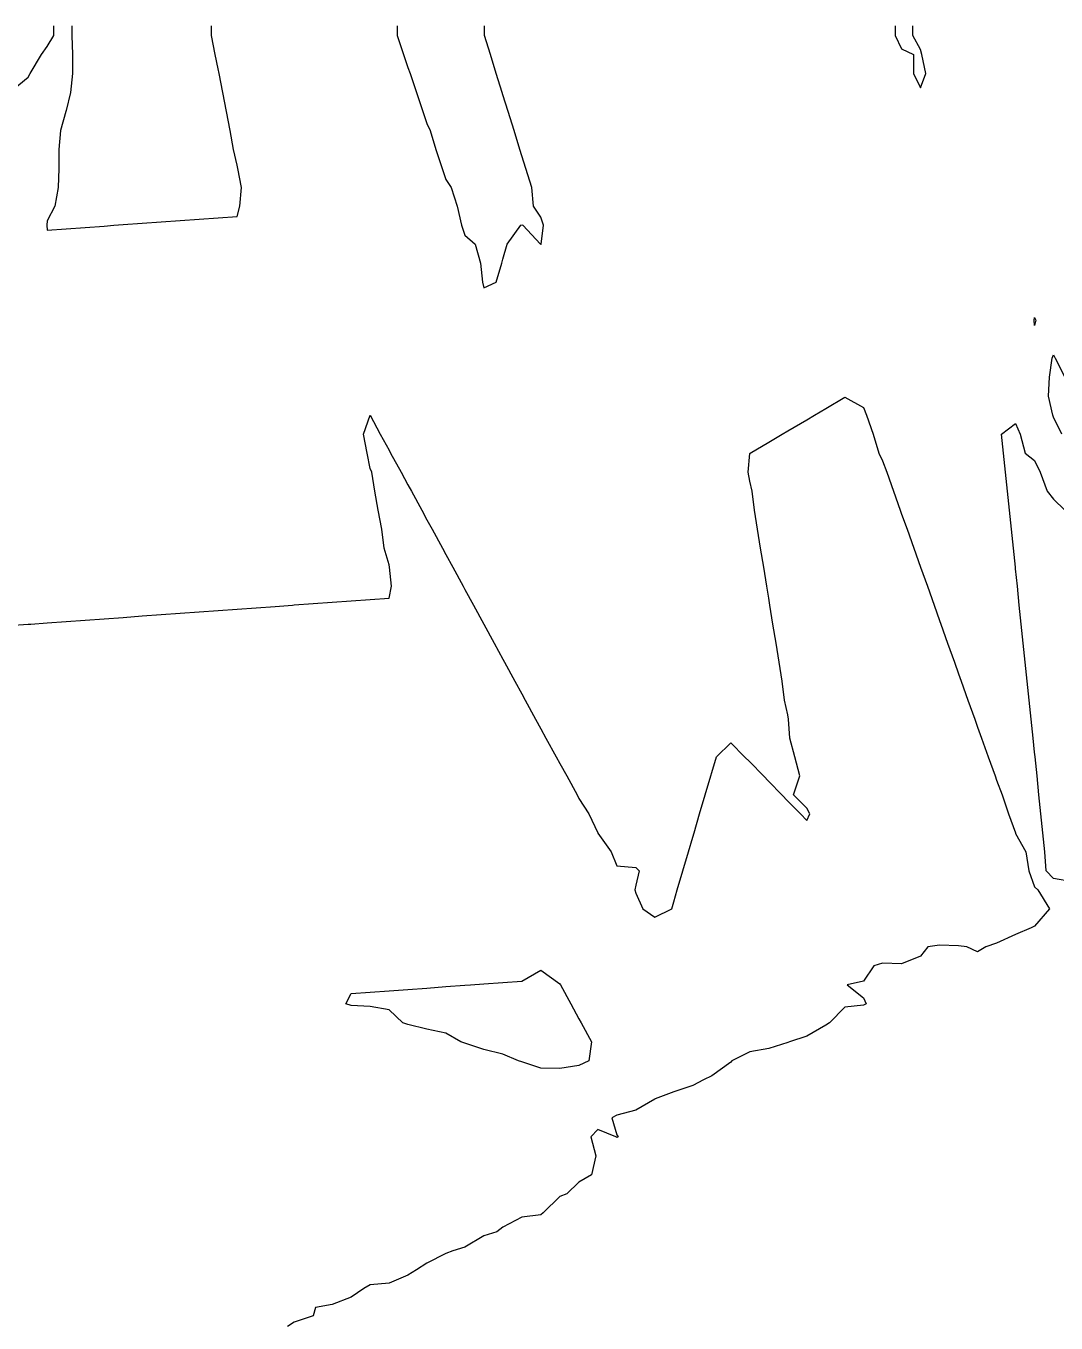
# Model space of a CAD drawing. Header units: metres. Extents: x 2681030 to 2681330, y 1246000 to 1246290.
# Drawn here: x 2681153.69 to 2681180.82, y 1246255.84 to 1246290 of the extents above; entities that cross this region are included whole.
import ezdxf

# ---------------------------------------------------------------- set-up
doc = ezdxf.new("R2010")
doc.units = ezdxf.units.M
doc.layers.add('BASIS_HOEHENLINIEN', color=8, linetype='Continuous')

msp = doc.modelspace()

# ---------------------------------------------------------------- linework, layer by layer
at = {"layer": 'BASIS_HOEHENLINIEN'}
for points in [[(2681153.253, 1246288.25, 428.5), (2681153.75, 1246288.655, 428.5), (2681153.804, 1246288.75, 428.5), (2681154.095, 1246289.25, 428.5), (2681154.25, 1246289.457, 428.5), (2681154.425, 1246289.75, 428.5), (2681154.425, 1246290, 428.5)], [(2681154.899, 1246290, 428.5), (2681154.899, 1246289.75, 428.5), (2681154.913, 1246289.25, 428.5), (2681154.912, 1246288.75, 428.5), (2681154.862, 1246288.25, 428.5), (2681154.75, 1246287.777, 428.5), (2681154.736, 1246287.75, 428.5), (2681154.603, 1246287.25, 428.5), (2681154.553, 1246286.75, 428.5), (2681154.559, 1246286.25, 428.5), (2681154.538, 1246285.75, 428.5), (2681154.451, 1246285.25, 428.5), (2681154.25, 1246284.872, 428.5), (2681154.237, 1246284.75, 428.5), (2681154.25, 1246284.622, 428.5), (2681154.75, 1246284.659, 428.5), (2681155.25, 1246284.695, 428.5), (2681155.75, 1246284.732, 428.5), (2681156.004, 1246284.75, 428.5), (2681156.25, 1246284.768, 428.5), (2681156.75, 1246284.804, 428.5), (2681157.25, 1246284.84, 428.5), (2681157.75, 1246284.877, 428.5), (2681158.25, 1246284.913, 428.5), (2681158.75, 1246284.949, 428.5), (2681159.25, 1246284.986, 428.5), (2681159.323, 1246285.25, 428.5), (2681159.366, 1246285.75, 428.5), (2681159.267, 1246286.25, 428.5), (2681159.25, 1246286.336, 428.5), (2681159.152, 1246286.75, 428.5), (2681159.07, 1246287.25, 428.5), (2681158.971, 1246287.75, 428.5), (2681158.873, 1246288.25, 428.5), (2681158.774, 1246288.75, 428.5), (2681158.75, 1246288.873, 428.5), (2681158.676, 1246289.25, 428.5), (2681158.577, 1246289.75, 428.5), (2681158.577, 1246290, 428.5)], [(2681163.462, 1246290, 428.5), (2681163.462, 1246289.75, 428.5), (2681163.632, 1246289.25, 428.5), (2681163.75, 1246288.903, 428.5), (2681163.808, 1246288.75, 428.5), (2681163.972, 1246288.25, 428.5), (2681164.142, 1246287.75, 428.5), (2681164.25, 1246287.431, 428.5), (2681164.338, 1246287.25, 428.5), (2681164.482, 1246286.75, 428.5), (2681164.651, 1246286.25, 428.5), (2681164.75, 1246285.96, 428.5), (2681164.891, 1246285.75, 428.5), (2681165.048, 1246285.25, 428.5), (2681165.161, 1246284.75, 428.5), (2681165.25, 1246284.488, 428.5), (2681165.516, 1246284.25, 428.5), (2681165.661, 1246283.75, 428.5), (2681165.709, 1246283.25, 428.5), (2681165.75, 1246283.104, 428.5), (2681166.071, 1246283.25, 428.5), (2681166.218, 1246283.75, 428.5), (2681166.25, 1246283.86, 428.5), (2681166.364, 1246284.25, 428.5), (2681166.722, 1246284.75, 428.5), (2681166.75, 1246284.763, 428.5), (2681166.775, 1246284.75, 428.5), (2681167.242, 1246284.25, 428.5), (2681167.25, 1246284.245, 428.5), (2681167.253, 1246284.25, 428.5), (2681167.318, 1246284.75, 428.5), (2681167.25, 1246284.968, 428.5), (2681167.052, 1246285.25, 428.5), (2681167.007, 1246285.75, 428.5), (2681166.852, 1246286.25, 428.5), (2681166.75, 1246286.579, 428.5), (2681166.692, 1246286.75, 428.5), (2681166.542, 1246287.25, 428.5), (2681166.387, 1246287.75, 428.5), (2681166.25, 1246288.19, 428.5), (2681166.231, 1246288.25, 428.5), (2681166.076, 1246288.75, 428.5), (2681165.921, 1246289.25, 428.5), (2681165.767, 1246289.75, 428.5), (2681165.767, 1246290, 428.5)], [(2681176.577, 1246290, 428.5), (2681176.577, 1246289.75, 428.5), (2681176.75, 1246289.396, 428.5), (2681177.06, 1246289.25, 428.5), (2681177.066, 1246288.75, 428.5), (2681177.25, 1246288.374, 428.5), (2681177.383, 1246288.75, 428.5), (2681177.28, 1246289.25, 428.5), (2681177.25, 1246289.381, 428.5), (2681177.042, 1246289.75, 428.5), (2681177.042, 1246290, 428.5)], [(2681180.288, 1246282.25, 429), (2681180.25, 1246282.113, 429), (2681180.239, 1246282.25, 429), (2681180.25, 1246282.325, 429), (2681180.288, 1246282.25, 429)], [(2681180.97, 1246279.25, 429), (2681180.75, 1246279.695, 429), (2681180.735, 1246279.75, 429), (2681180.621, 1246280.25, 429), (2681180.643, 1246280.75, 429), (2681180.714, 1246281.25, 429), (2681180.75, 1246281.342, 429), (2681180.797, 1246281.25, 429), (2681181.051, 1246280.75, 429)], [(2681153.25, 1246274.208, 429), (2681153.75, 1246274.245, 429), (2681153.82, 1246274.25, 429), (2681154.25, 1246274.281, 429), (2681154.75, 1246274.318, 429), (2681155.25, 1246274.354, 429), (2681155.75, 1246274.39, 429), (2681156.25, 1246274.426, 429), (2681156.75, 1246274.463, 429), (2681157.25, 1246274.499, 429), (2681157.75, 1246274.535, 429), (2681158.25, 1246274.572, 429), (2681158.75, 1246274.608, 429), (2681159.25, 1246274.645, 429), (2681159.75, 1246274.681, 429), (2681160.25, 1246274.717, 429), (2681160.706, 1246274.75, 429), (2681160.75, 1246274.753, 429), (2681161.25, 1246274.79, 429), (2681161.75, 1246274.826, 429), (2681162.25, 1246274.862, 429), (2681162.75, 1246274.899, 429), (2681163.25, 1246274.935, 429), (2681163.315, 1246275.25, 429), (2681163.262, 1246275.75, 429), (2681163.25, 1246275.811, 429), (2681163.122, 1246276.25, 429), (2681163.065, 1246276.75, 429), (2681162.966, 1246277.25, 429), (2681162.874, 1246277.75, 429), (2681162.795, 1246278.25, 429), (2681162.75, 1246278.347, 429), (2681162.671, 1246278.75, 429), (2681162.581, 1246279.25, 429), (2681162.75, 1246279.747, 429), (2681163.021, 1246279.25, 429), (2681163.25, 1246278.83, 429), (2681163.293, 1246278.75, 429), (2681163.566, 1246278.25, 429), (2681163.75, 1246277.913, 429), (2681163.839, 1246277.75, 429), (2681164.111, 1246277.25, 429), (2681164.25, 1246276.996, 429), (2681164.384, 1246276.75, 429), (2681164.657, 1246276.25, 429), (2681164.75, 1246276.079, 429), (2681164.929, 1246275.75, 429), (2681165.202, 1246275.25, 429), (2681165.25, 1246275.161, 429), (2681165.474, 1246274.75, 429), (2681165.747, 1246274.25, 429), (2681165.75, 1246274.245, 429), (2681166.02, 1246273.75, 429), (2681166.25, 1246273.328, 429), (2681166.292, 1246273.25, 429), (2681166.565, 1246272.75, 429), (2681166.75, 1246272.41, 429), (2681166.837, 1246272.25, 429), (2681167.11, 1246271.75, 429), (2681167.25, 1246271.493, 429), (2681167.383, 1246271.25, 429), (2681167.655, 1246270.75, 429), (2681167.75, 1246270.576, 429), (2681167.935, 1246270.25, 429), (2681168.201, 1246269.75, 429), (2681168.25, 1246269.659, 429), (2681168.509, 1246269.25, 429), (2681168.746, 1246268.75, 429), (2681168.75, 1246268.742, 429), (2681169.102, 1246268.25, 429), (2681169.25, 1246267.883, 429), (2681169.75, 1246267.842, 429), (2681169.839, 1246267.75, 429), (2681169.75, 1246267.375, 429), (2681169.723, 1246267.25, 429), (2681169.75, 1246267.164, 429), (2681169.933, 1246266.75, 429), (2681170.25, 1246266.532, 429), (2681170.696, 1246266.75, 429), (2681170.75, 1246266.935, 429), (2681170.842, 1246267.25, 429), (2681170.989, 1246267.75, 429), (2681171.137, 1246268.25, 429), (2681171.25, 1246268.636, 429), (2681171.284, 1246268.75, 429), (2681171.43, 1246269.25, 429), (2681171.577, 1246269.75, 429), (2681171.724, 1246270.25, 429), (2681171.75, 1246270.339, 429), (2681171.871, 1246270.75, 429), (2681172.25, 1246271.125, 429), (2681172.609, 1246270.75, 429), (2681172.75, 1246270.626, 429), (2681173.112, 1246270.25, 429), (2681173.25, 1246270.107, 429), (2681173.594, 1246269.75, 429), (2681173.75, 1246269.589, 429), (2681174.084, 1246269.25, 429), (2681174.25, 1246269.078, 429), (2681174.33, 1246269.25, 429), (2681174.25, 1246269.403, 429), (2681173.899, 1246269.75, 429), (2681174.071, 1246270.25, 429), (2681173.937, 1246270.75, 429), (2681173.803, 1246271.25, 429), (2681173.767, 1246271.75, 429), (2681173.75, 1246271.857, 429), (2681173.661, 1246272.25, 429), (2681173.601, 1246272.75, 429), (2681173.524, 1246273.25, 429), (2681173.443, 1246273.75, 429), (2681173.361, 1246274.25, 429), (2681173.28, 1246274.75, 429), (2681173.25, 1246274.935, 429), (2681173.199, 1246275.25, 429), (2681173.118, 1246275.75, 429), (2681173.036, 1246276.25, 429), (2681172.955, 1246276.75, 429), (2681172.874, 1246277.25, 429), (2681172.812, 1246277.75, 429), (2681172.75, 1246278.014, 429), (2681172.712, 1246278.25, 429), (2681172.75, 1246278.738, 429), (2681172.757, 1246278.75, 429), (2681173.25, 1246279.04, 429), (2681173.606, 1246279.25, 429), (2681173.75, 1246279.334, 429), (2681174.25, 1246279.628, 429), (2681174.457, 1246279.75, 429), (2681174.75, 1246279.923, 429), (2681175.25, 1246280.227, 429), (2681175.75, 1246279.951, 429), (2681175.822, 1246279.75, 429), (2681175.997, 1246279.25, 429), (2681176.153, 1246278.75, 429), (2681176.25, 1246278.549, 429), (2681176.357, 1246278.25, 429), (2681176.535, 1246277.75, 429), (2681176.713, 1246277.25, 429), (2681176.75, 1246277.147, 429), (2681176.892, 1246276.75, 429), (2681177.07, 1246276.25, 429), (2681177.248, 1246275.75, 429), (2681177.25, 1246275.745, 429), (2681177.427, 1246275.25, 429), (2681177.605, 1246274.75, 429), (2681177.75, 1246274.343, 429), (2681177.783, 1246274.25, 429), (2681177.962, 1246273.75, 429), (2681178.14, 1246273.25, 429), (2681178.25, 1246272.941, 429), (2681178.318, 1246272.75, 429), (2681178.496, 1246272.25, 429), (2681178.675, 1246271.75, 429), (2681178.75, 1246271.539, 429), (2681178.853, 1246271.25, 429), (2681179.031, 1246270.75, 429), (2681179.21, 1246270.25, 429), (2681179.25, 1246270.137, 429), (2681179.397, 1246269.75, 429), (2681179.566, 1246269.25, 429), (2681179.745, 1246268.75, 429), (2681179.75, 1246268.735, 429), (2681180.021, 1246268.25, 429), (2681180.101, 1246267.75, 429), (2681180.25, 1246267.333, 429), (2681180.337, 1246267.25, 429), (2681180.642, 1246266.75, 429), (2681180.25, 1246266.297, 429), (2681180.16, 1246266.25, 429), (2681179.75, 1246266.078, 429), (2681179.25, 1246265.851, 429), (2681178.966, 1246265.75, 429), (2681178.75, 1246265.619, 429), (2681178.467, 1246265.75, 429), (2681178.25, 1246265.776, 429), (2681177.75, 1246265.791, 429), (2681177.442, 1246265.75, 429), (2681177.25, 1246265.504, 429), (2681176.75, 1246265.303, 429), (2681176.25, 1246265.323, 429), (2681176.016, 1246265.25, 429), (2681175.75, 1246264.845, 429), (2681175.312, 1246264.75, 429), (2681175.75, 1246264.406, 429), (2681175.812, 1246264.25, 429), (2681175.75, 1246264.216, 429), (2681175.25, 1246264.158, 429), (2681174.846, 1246263.75, 429), (2681174.75, 1246263.684, 429), (2681174.25, 1246263.401, 429), (2681173.798, 1246263.25, 429), (2681173.75, 1246263.23, 429), (2681173.25, 1246263.072, 429), (2681172.75, 1246262.984, 429), (2681172.28, 1246262.75, 429), (2681172.25, 1246262.715, 429), (2681171.75, 1246262.358, 429), (2681171.529, 1246262.25, 429), (2681171.25, 1246262.096, 429), (2681170.75, 1246261.936, 429), (2681170.259, 1246261.75, 429), (2681170.25, 1246261.743, 429), (2681169.75, 1246261.452, 429), (2681169.25, 1246261.316, 429), (2681169.12, 1246261.25, 429), (2681169.25, 1246260.8, 429), (2681169.281, 1246260.75, 429), (2681169.25, 1246260.728, 429), (2681169.221, 1246260.75, 429), (2681168.75, 1246260.945, 429), (2681168.566, 1246260.75, 429), (2681168.696, 1246260.25, 429), (2681168.579, 1246259.75, 429), (2681168.25, 1246259.554, 429), (2681167.933, 1246259.25, 429), (2681167.75, 1246259.173, 429), (2681167.31, 1246258.75, 429), (2681167.25, 1246258.698, 429), (2681166.75, 1246258.631, 429), (2681166.25, 1246258.368, 429), (2681166.087, 1246258.25, 429), (2681165.75, 1246258.144, 429), (2681165.25, 1246257.842, 429), (2681164.932, 1246257.75, 429), (2681164.75, 1246257.675, 429), (2681164.25, 1246257.419, 429), (2681163.976, 1246257.25, 429), (2681163.75, 1246257.104, 429), (2681163.25, 1246256.897, 429), (2681162.75, 1246256.849, 429), (2681162.589, 1246256.75, 429), (2681162.25, 1246256.526, 429), (2681161.75, 1246256.33, 429), (2681161.315, 1246256.25, 429), (2681161.25, 1246256.035, 429), (2681160.75, 1246255.869, 429), (2681160.581, 1246255.75, 429)], [(2681181.25, 1246267.465, 429), (2681180.75, 1246267.548, 429), (2681180.557, 1246267.75, 429), (2681180.523, 1246268.25, 429), (2681180.471, 1246268.75, 429), (2681180.419, 1246269.25, 429), (2681180.367, 1246269.75, 429), (2681180.315, 1246270.25, 429), (2681180.263, 1246270.75, 429), (2681180.25, 1246270.879, 429), (2681180.212, 1246271.25, 429), (2681180.16, 1246271.75, 429), (2681180.108, 1246272.25, 429), (2681180.056, 1246272.75, 429), (2681180.004, 1246273.25, 429), (2681179.952, 1246273.75, 429), (2681179.901, 1246274.25, 429), (2681179.849, 1246274.75, 429), (2681179.797, 1246275.25, 429), (2681179.75, 1246275.703, 429), (2681179.745, 1246275.75, 429), (2681179.693, 1246276.25, 429), (2681179.641, 1246276.75, 429), (2681179.59, 1246277.25, 429), (2681179.538, 1246277.75, 429), (2681179.486, 1246278.25, 429), (2681179.434, 1246278.75, 429), (2681179.382, 1246279.25, 429), (2681179.75, 1246279.533, 429), (2681179.872, 1246279.25, 429), (2681179.999, 1246278.75, 429), (2681180.25, 1246278.557, 429), (2681180.4, 1246278.25, 429), (2681180.583, 1246277.75, 429), (2681180.75, 1246277.535, 429), (2681181.046, 1246277.25, 429)], [(2681168.515, 1246262.75, 429.5), (2681168.25, 1246262.622, 429.5), (2681167.75, 1246262.546, 429.5), (2681167.25, 1246262.558, 429.5), (2681166.75, 1246262.722, 429.5), (2681166.664, 1246262.75, 429.5), (2681166.25, 1246262.925, 429.5), (2681165.75, 1246263.05, 429.5), (2681165.25, 1246263.214, 429.5), (2681165.14, 1246263.25, 429.5), (2681164.75, 1246263.477, 429.5), (2681164.25, 1246263.582, 429.5), (2681163.75, 1246263.706, 429.5), (2681163.616, 1246263.75, 429.5), (2681163.25, 1246264.092, 429.5), (2681162.75, 1246264.176, 429.5), (2681162.25, 1246264.206, 429.5), (2681162.11, 1246264.25, 429.5), (2681162.25, 1246264.521, 429.5), (2681162.75, 1246264.557, 429.5), (2681163.25, 1246264.593, 429.5), (2681163.75, 1246264.63, 429.5), (2681164.25, 1246264.666, 429.5), (2681164.75, 1246264.703, 429.5), (2681165.25, 1246264.739, 429.5), (2681165.399, 1246264.75, 429.5), (2681165.75, 1246264.775, 429.5), (2681166.25, 1246264.812, 429.5), (2681166.75, 1246264.848, 429.5), (2681167.25, 1246265.14, 429.5), (2681167.75, 1246264.773, 429.5), (2681167.763, 1246264.75, 429.5), (2681168.035, 1246264.25, 429.5), (2681168.25, 1246263.856, 429.5), (2681168.308, 1246263.75, 429.5), (2681168.581, 1246263.25, 429.5), (2681168.515, 1246262.75, 429.5)]]:
    msp.add_polyline3d(points, dxfattribs=at)

doc.saveas('drawing.dxf')
